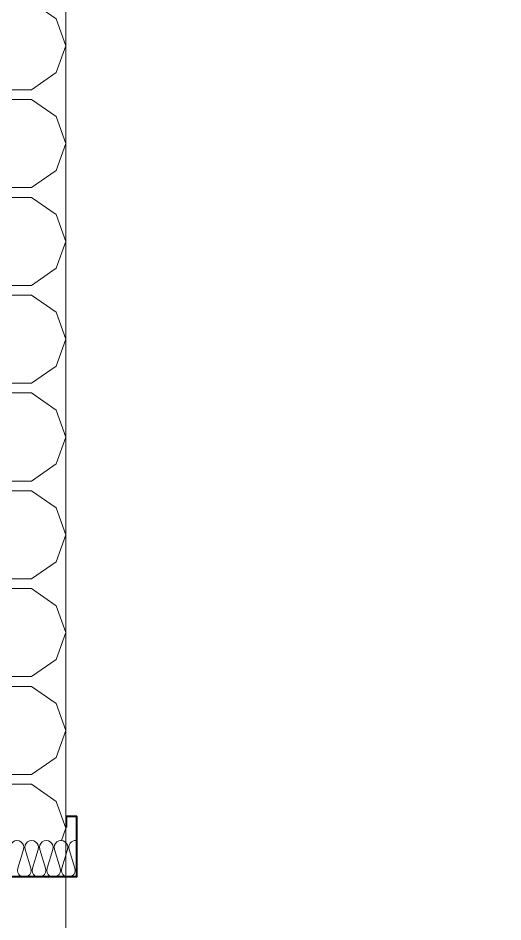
# Model space of a CAD drawing. Header units: millimetres. Extents: x -408440 to 245560, y -226171 to -13195.
# Drawn here: x 186995 to 187987, y -212579 to -210731 of the extents above; entities that cross this region are included whole.
import ezdxf
from ezdxf.xclip import XClip

# ---------------------------------------------------------------- set-up
doc = ezdxf.new("R2010")
doc.units = ezdxf.units.MM
doc.header["$LTSCALE"] = 5
doc.header["$MEASUREMENT"] = 0
doc.layers.get('0').update_dxf_attribs({"linetype": 'CONTINUOUS'})
for name, color, linetype, lineweight in [('A-ELEV-LIN3', 8, 'CONTINUOUS', 18), ('A-XXXX-INSL1', 15, 'CONTINUOUS', 18), ('A-XXXX-INSL2', 8, 'CONTINUOUS', 18)]:
    doc.layers.add(name, color=color, linetype=linetype, lineweight=lineweight)

# ---------------------------------------------------------------- blocks, each defined once
blk = doc.blocks.new('방열도어-양개')
at = {"color": 6}
for p, q in [((-422.34, 3050), (-413.34, 3050)), ((-422.34, 3050), (-422.34, 3000)), ((-421.74, 3049.4), (-413.94, 3049.4)), ((-421.74, 3049.4), (-421.74, 3000.6)), ((-413.94, 3049.4), (-413.94, 3041)), ((-413.34, 3050), (-413.34, 3041)), ((-413.34, 3041), (-413.94, 3041)), ((-422.34, 3000), (15.66, 3000)), ((-421.74, 3000.6), (15.06, 3000.6))]:
    blk.add_line(p, q, dxfattribs=at)
blk = doc.blocks.new('지하2층')
at = {"layer": 'A-ELEV-LIN3'}
blk.add_line((4826373.76, -398118.71), (4826373.76, -401118.71), dxfattribs=at)
at = {"layer": 'A-XXXX-INSL1'}
blk.add_lwpolyline([(4878023.76, -401268.71), (4878023.76, -392618.71), (4877823.76, -392618.71), (4877823.76, -392168.71), (4834823.76, -392168.71), (4834823.76, -392618.71), (4833823.76, -392618.71), (4833823.76, -392168.71), (4823673.76, -392168.71), (4823673.76, -396718.71), (4826373.76, -396718.71), (4826373.76, -398118.11)], dxfattribs=at)
at = {"layer": 'A-XXXX-INSL2'}
for points in [[(4826373.76, -398068.71), (4826373.76, -396718.71), (4823673.76, -396718.71), (4823673.76, -391968.71)], [(4826370.12, -398088.71), (4826373.76, -398078.71), (4826365.76, -398056.71), (4826345.76, -398042.71), (4826323.76, -398042.71)], [(4826323.76, -398034.71), (4826345.76, -398034.71), (4826365.76, -398020.71), (4826373.76, -397998.71), (4826365.76, -397976.71), (4826345.76, -397962.71), (4826323.76, -397962.71)], [(4826323.76, -397954.71), (4826345.76, -397954.71), (4826365.76, -397940.71), (4826373.76, -397918.71), (4826365.76, -397896.71), (4826345.76, -397882.71), (4826323.76, -397882.71)], [(4826323.76, -397874.71), (4826345.76, -397874.71), (4826365.76, -397860.71), (4826373.76, -397838.71), (4826365.76, -397816.71), (4826345.76, -397802.71), (4826323.76, -397802.71)], [(4826323.76, -397794.71), (4826345.76, -397794.71), (4826365.76, -397780.71), (4826373.76, -397758.71), (4826365.76, -397736.71), (4826345.76, -397722.71), (4826323.76, -397722.71)], [(4826323.76, -397714.71), (4826345.76, -397714.71), (4826365.76, -397700.71), (4826373.76, -397678.71), (4826365.76, -397656.71), (4826345.76, -397642.71), (4826323.76, -397642.71)], [(4826323.76, -397634.71), (4826345.76, -397634.71), (4826365.76, -397620.71), (4826373.76, -397598.71), (4826365.76, -397576.71), (4826345.76, -397562.71), (4826323.76, -397562.71)], [(4826323.76, -397554.71), (4826345.76, -397554.71), (4826365.76, -397540.71), (4826373.76, -397518.71), (4826365.76, -397496.71), (4826345.76, -397482.71), (4826323.76, -397482.71)], [(4826323.76, -397474.71), (4826345.76, -397474.71), (4826365.76, -397460.71), (4826373.76, -397438.71), (4826365.76, -397416.71), (4826345.76, -397402.71)]]:
    blk.add_lwpolyline(points, dxfattribs=at)
blk.add_lwpolyline([(4826382.16, -398088.73, 0.531546), (4826376.46, -398095.99), (4826381.06, -398111.44, -1.37259), (4826370.46, -398111.44), (4826375.06, -398095.99, 1.37259), (4826364.46, -398095.99), (4826369.06, -398111.44, -1.37259), (4826358.46, -398111.44), (4826363.06, -398095.99, 1.37259), (4826352.46, -398095.99), (4826357.06, -398111.44, -1.37259), (4826346.46, -398111.44), (4826351.06, -398095.99, 1.37259), (4826340.46, -398095.99), (4826345.06, -398111.44, -1.37259), (4826334.46, -398111.44), (4826339.06, -398095.99, 1.37259), (4826328.46, -398095.99)], format="xyb", dxfattribs=at)
at = {"xscale": -1}
blk.add_blockref('방열도어-양개', (4825960.42, -401118.71), dxfattribs=at)

msp = doc.modelspace()

# ---------------------------------------------------------------- block references
ref = msp.add_blockref('지하2층', (-11878841.9, 782809.4), dxfattribs=dict(xscale=2.5, yscale=2.5, zscale=2.5))
XClip(ref).set_block_clipping_path([(4808205.797060851, -403539.763741599), (4837560.757056457, -389539.1669572717)])

doc.saveas('drawing.dxf')
